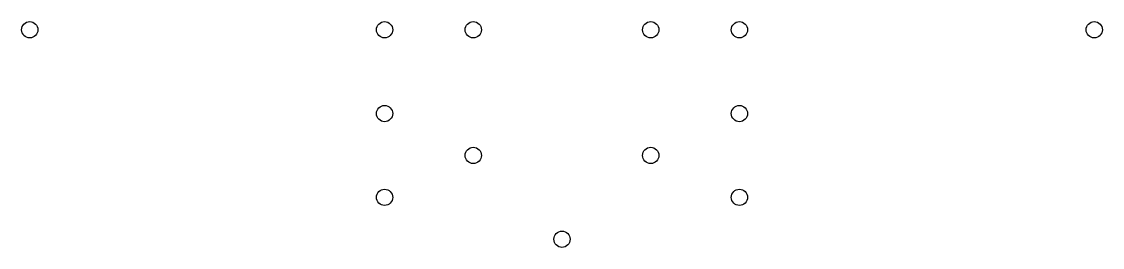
# Model space of a CAD drawing. Header units: millimetres. Extents: x 107 to 327, y -136 to -90.
import ezdxf

# ---------------------------------------------------------------- set-up
doc = ezdxf.new("R2010")
doc.units = ezdxf.units.MM

msp = doc.modelspace()

# ---------------------------------------------------------------- linework, layer by layer
for centre in [(109, -91.5), (181, -91.5), (199, -91.5), (235, -91.5), (253, -91.5), (325, -91.5), (181, -108.5), (253, -108.5), (199, -117), (235, -117), (181, -125.5), (253, -125.5), (217, -134)]:
    msp.add_circle(centre, 1.65)

doc.saveas('drawing.dxf')
